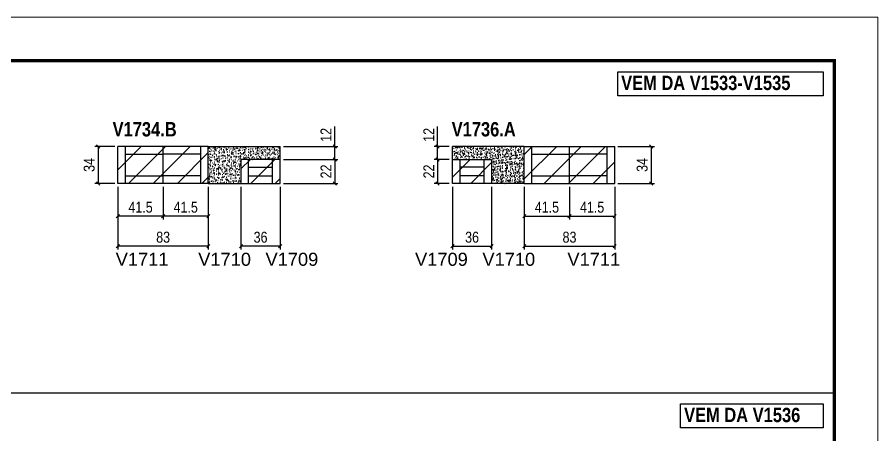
# Model space of a CAD drawing. Extents: x 3309 to 10008, y -2522 to 14608.
# Drawn here: x 4004 to 4794, y 7333 to 7716 of the extents above; entities that cross this region are included whole.
import ezdxf

# ---------------------------------------------------------------- set-up
doc = ezdxf.new("R2010")
doc.units = 0
doc.linetypes.add('DASHED', pattern=[0.75, 0.5, -0.25])
for name, color, linetype in [('5', 5, 'Continuous'), ('COTA', 241, 'Continuous'), ('NOMENCLATURA', 7, 'Continuous'), ('Painéis', 200, 'Continuous'), ('SARR_2.2x7', 40, 'Continuous')]:
    doc.layers.add(name, color=color, linetype=linetype)
for name, color, linetype, lineweight in [('Folhas', 255, 'Continuous', 9), ('Hachura', 251, 'Continuous', 9), ('SARRAFO DE PRESSAO', 251, 'DASHED', 9)]:
    doc.layers.add(name, color=color, linetype=linetype, lineweight=lineweight)
doc.styles.add('COTA TECNICA', font='techl___.ttf', dxfattribs={"height": 10})
doc.styles.get("Standard").update_dxf_attribs({"font": 'arial.ttf'})
doc.styles.add('TECNICA', font='techb___.ttf', dxfattribs={"height": 10})
doc.dimstyles.new('PAINEL', dxfattribs={"dimtxt": 10, "dimasz": 3, "dimexe": 3, "dimexo": 3, "dimgap": 3, "dimtad": 1, "dimdec": 1, "dimzin": 12, "dimdsep": 46, "dimtxsty": 'COTA TECNICA', "dimblk1": 'OBLIQUE', "dimblk2": 'OBLIQUE', "dimsah": 1, "dimcen": 0.9, "dimclrd": 4, "dimclre": 4, "dimclrt": 240, "dimadec": 1, "dimazin": 3, "dimtfac": 1, "dimtdec": 1, "dimtmove": 0, "dimatfit": 3, "dimfxl": 1, "dimtolj": 1, "dimtzin": 12, "dimarcsym": 0})

# ---------------------------------------------------------------- blocks, each defined once
blk = doc.blocks.new('9999999999')
at = {"layer": 'Folhas'}
blk.add_lwpolyline([(98138.98, 34190.21), (99623.98, 34190.21), (99623.98, 35240.21), (98138.98, 35240.21)], close=True, dxfattribs=at)
at = {"layer": 'Folhas', "color": 30, "const_width": 3}
blk.add_lwpolyline([(98213.98, 34230.21), (99583.98, 34230.21), (99583.98, 35200.21), (98213.98, 35200.21)], close=True, dxfattribs=at)
blk = doc.blocks.new('_Oblique')
at = {"color": 0, "linetype": 'ByBlock', "lineweight": -2}
blk.add_line((-0.5, -0.5), (0.5, 0.5), dxfattribs=at)
blk = doc.blocks.new('*D3324')
at = {"layer": 'COTA', "color": 4, "linetype": 'ByBlock', "lineweight": -2, "transparency": 16777216}
for p, q in [((4469.68, 7560.62), (4469.68, 7530.61)), ((4511.18, 7560.62), (4511.18, 7530.61)), ((4469.68, 7533.61), (4511.18, 7533.61))]:
    blk.add_line(p, q, dxfattribs=at)
at = {"layer": 'Defpoints', "color": 0, "linetype": 'ByBlock', "transparency": 16777216}
for p in [(4469.68, 7563.62), (4511.18, 7563.62), (4511.18, 7533.61)]:
    blk.add_point(p, dxfattribs=at)
at = {"layer": 'COTA', "color": 4, "linetype": 'ByBlock', "lineweight": -2, "transparency": 16777216, "xscale": 3, "yscale": 3, "zscale": 3, "rotation": 180}
blk.add_blockref('_Oblique', (4469.68, 7533.61), dxfattribs=at)
at = {"layer": 'COTA', "color": 4, "linetype": 'ByBlock', "lineweight": -2, "transparency": 16777216, "xscale": 3, "yscale": 3, "zscale": 3}
blk.add_blockref('_Oblique', (4511.18, 7533.61), dxfattribs=at)
at = {"layer": 'COTA', "color": 240, "linetype": 'ByBlock', "transparency": 16777216, "insert": (4490.43, 7541.72), "char_height": 10, "attachment_point": 5, "style": 'COTA TECNICA'}
blk.add_mtext('\\A1;41.5', dxfattribs=at)
blk = doc.blocks.new('*D3325')
at = {"layer": 'COTA', "color": 4, "linetype": 'ByBlock', "lineweight": -2, "transparency": 16777216}
for p, q in [((4511.18, 7560.62), (4511.18, 7530.61)), ((4552.68, 7560.62), (4552.68, 7530.61)), ((4511.18, 7533.61), (4552.68, 7533.61))]:
    blk.add_line(p, q, dxfattribs=at)
at = {"layer": 'Defpoints', "color": 0, "linetype": 'ByBlock', "transparency": 16777216}
for p in [(4511.18, 7563.62), (4552.68, 7563.62), (4552.68, 7533.61)]:
    blk.add_point(p, dxfattribs=at)
at = {"layer": 'COTA', "color": 4, "linetype": 'ByBlock', "lineweight": -2, "transparency": 16777216, "xscale": 3, "yscale": 3, "zscale": 3, "rotation": 180}
blk.add_blockref('_Oblique', (4511.18, 7533.61), dxfattribs=at)
at = {"layer": 'COTA', "color": 4, "linetype": 'ByBlock', "lineweight": -2, "transparency": 16777216, "xscale": 3, "yscale": 3, "zscale": 3}
blk.add_blockref('_Oblique', (4552.68, 7533.61), dxfattribs=at)
at = {"layer": 'COTA', "color": 240, "linetype": 'ByBlock', "transparency": 16777216, "insert": (4531.93, 7541.72), "char_height": 10, "attachment_point": 5, "style": 'COTA TECNICA'}
blk.add_mtext('\\A1;41.5', dxfattribs=at)
blk = doc.blocks.new('*D3344')
at = {"layer": 'COTA', "color": 4, "linetype": 'ByBlock', "lineweight": -2, "transparency": 16777216}
for p, q in [((4469.68, 7560.62), (4469.68, 7502.9)), ((4552.68, 7560.62), (4552.68, 7502.9)), ((4469.68, 7505.9), (4552.68, 7505.9))]:
    blk.add_line(p, q, dxfattribs=at)
at = {"layer": 'Defpoints', "color": 0, "linetype": 'ByBlock', "transparency": 16777216}
for p in [(4469.68, 7563.62), (4552.68, 7563.62), (4552.68, 7505.9)]:
    blk.add_point(p, dxfattribs=at)
at = {"layer": 'COTA', "color": 4, "linetype": 'ByBlock', "lineweight": -2, "transparency": 16777216, "xscale": 3, "yscale": 3, "zscale": 3, "rotation": 180}
blk.add_blockref('_Oblique', (4469.68, 7505.9), dxfattribs=at)
at = {"layer": 'COTA', "color": 4, "linetype": 'ByBlock', "lineweight": -2, "transparency": 16777216, "xscale": 3, "yscale": 3, "zscale": 3}
blk.add_blockref('_Oblique', (4552.68, 7505.9), dxfattribs=at)
at = {"layer": 'COTA', "color": 240, "linetype": 'ByBlock', "transparency": 16777216, "insert": (4511.18, 7514.14), "char_height": 10, "attachment_point": 5, "style": 'COTA TECNICA'}
blk.add_mtext('\\A1;83', dxfattribs=at)
blk = doc.blocks.new('*D3345')
at = {"layer": 'COTA', "color": 4, "lineweight": -2, "transparency": 16777216}
for p, q in [((4403.68, 7560.62), (4403.68, 7502.9)), ((4439.68, 7560.62), (4439.68, 7502.9)), ((4403.68, 7505.9), (4439.68, 7505.9))]:
    blk.add_line(p, q, dxfattribs=at)
at = {"layer": 'Defpoints', "color": 0, "transparency": 16777216}
for p in [(4403.68, 7563.62), (4439.68, 7563.62), (4439.68, 7505.9)]:
    blk.add_point(p, dxfattribs=at)
at = {"layer": 'COTA', "color": 4, "lineweight": -2, "transparency": 16777216, "xscale": 3, "yscale": 3, "zscale": 3, "rotation": 180}
blk.add_blockref('_Oblique', (4403.68, 7505.9), dxfattribs=at)
at = {"layer": 'COTA', "color": 4, "lineweight": -2, "transparency": 16777216, "xscale": 3, "yscale": 3, "zscale": 3}
blk.add_blockref('_Oblique', (4439.68, 7505.9), dxfattribs=at)
at = {"layer": 'COTA', "color": 240, "transparency": 16777216, "insert": (4421.68, 7514.12), "char_height": 10, "attachment_point": 5, "style": 'COTA TECNICA'}
blk.add_mtext('\\A1;36', dxfattribs=at)
blk = doc.blocks.new('*D3346')
at = {"layer": 'COTA', "color": 4, "lineweight": -2, "transparency": 16777216}
for p, q in [((4400.68, 7585.62), (4386.99, 7585.62)), ((4389.99, 7585.62), (4389.99, 7563.62)), ((4400.68, 7563.62), (4386.99, 7563.62))]:
    blk.add_line(p, q, dxfattribs=at)
at = {"layer": 'Defpoints', "color": 0, "transparency": 16777216}
for p in [(4403.68, 7585.62), (4389.99, 7563.62), (4403.68, 7563.62)]:
    blk.add_point(p, dxfattribs=at)
at = {"layer": 'COTA', "color": 4, "lineweight": -2, "transparency": 16777216, "xscale": 3, "yscale": 3, "zscale": 3}
for p, rotation in [((4389.99, 7585.62), 90), ((4389.99, 7563.62), 270)]:
    blk.add_blockref('_Oblique', p, dxfattribs=dict(at, rotation=rotation))
at = {"layer": 'COTA', "color": 240, "transparency": 16777216, "insert": (4381.99, 7574.62), "char_height": 10, "attachment_point": 5, "rotation": 90, "style": 'COTA TECNICA'}
blk.add_mtext('\\A1;22', dxfattribs=at)
blk = doc.blocks.new('*D3347')
at = {"layer": 'COTA', "color": 4, "lineweight": -2, "transparency": 16777216}
for p, q in [((4389.99, 7597.62), (4389.99, 7615.93)), ((4400.68, 7597.62), (4386.99, 7597.62)), ((4389.99, 7585.62), (4389.99, 7597.62)), ((4400.68, 7585.62), (4386.99, 7585.62))]:
    blk.add_line(p, q, dxfattribs=at)
at = {"layer": 'Defpoints', "color": 0, "transparency": 16777216}
for p in [(4389.99, 7597.62), (4403.68, 7597.62), (4403.68, 7585.62)]:
    blk.add_point(p, dxfattribs=at)
at = {"layer": 'COTA', "color": 4, "lineweight": -2, "transparency": 16777216, "xscale": 3, "yscale": 3, "zscale": 3}
for p, rotation in [((4389.99, 7597.62), 90), ((4389.99, 7585.62), 270)]:
    blk.add_blockref('_Oblique', p, dxfattribs=dict(at, rotation=rotation))
at = {"layer": 'COTA', "color": 240, "transparency": 16777216, "insert": (4381.93, 7608.28), "char_height": 10, "attachment_point": 5, "rotation": 90, "style": 'COTA TECNICA'}
blk.add_mtext('\\A1;12', dxfattribs=at)
blk = doc.blocks.new('*D3348')
at = {"layer": 'COTA', "color": 4, "lineweight": -2, "transparency": 16777216}
for p, q in [((4555.68, 7597.62), (4589.16, 7597.62)), ((4586.16, 7597.62), (4586.16, 7563.62)), ((4555.68, 7563.62), (4589.16, 7563.62))]:
    blk.add_line(p, q, dxfattribs=at)
at = {"layer": 'Defpoints', "color": 0, "transparency": 16777216}
for p in [(4552.68, 7597.62), (4552.68, 7563.62), (4586.16, 7563.62)]:
    blk.add_point(p, dxfattribs=at)
at = {"layer": 'COTA', "color": 4, "lineweight": -2, "transparency": 16777216, "xscale": 3, "yscale": 3, "zscale": 3}
for p, rotation in [((4586.16, 7597.62), 90), ((4586.16, 7563.62), 270)]:
    blk.add_blockref('_Oblique', p, dxfattribs=dict(at, rotation=rotation))
at = {"layer": 'COTA', "color": 240, "transparency": 16777216, "insert": (4577.94, 7580.62), "char_height": 10, "attachment_point": 5, "rotation": 90, "style": 'COTA TECNICA'}
blk.add_mtext('\\A1;34', dxfattribs=at)
blk = doc.blocks.new('*D3326')
at = {"layer": 'COTA', "color": 4, "linetype": 'ByBlock', "lineweight": -2, "transparency": 16777216}
for p, q in [((4137.9, 7560.62), (4137.9, 7530.61)), ((4179.4, 7560.62), (4179.4, 7530.61)), ((4179.4, 7533.61), (4137.9, 7533.61))]:
    blk.add_line(p, q, dxfattribs=at)
at = {"layer": 'Defpoints', "color": 0, "linetype": 'ByBlock', "transparency": 16777216}
for p in [(4137.9, 7563.62), (4179.4, 7563.62), (4137.9, 7533.61)]:
    blk.add_point(p, dxfattribs=at)
at = {"layer": 'COTA', "color": 4, "linetype": 'ByBlock', "lineweight": -2, "transparency": 16777216, "xscale": 3, "yscale": 3, "zscale": 3, "rotation": 180}
blk.add_blockref('_Oblique', (4137.9, 7533.61), dxfattribs=at)
at = {"layer": 'COTA', "color": 4, "linetype": 'ByBlock', "lineweight": -2, "transparency": 16777216, "xscale": 3, "yscale": 3, "zscale": 3}
blk.add_blockref('_Oblique', (4179.4, 7533.61), dxfattribs=at)
at = {"layer": 'COTA', "color": 240, "linetype": 'ByBlock', "transparency": 16777216, "insert": (4158.65, 7541.72), "char_height": 10, "attachment_point": 5, "style": 'COTA TECNICA'}
blk.add_mtext('\\A1;41.5', dxfattribs=at)
blk = doc.blocks.new('*D3327')
at = {"layer": 'COTA', "color": 4, "linetype": 'ByBlock', "lineweight": -2, "transparency": 16777216}
for p, q in [((4096.4, 7560.62), (4096.4, 7530.61)), ((4137.9, 7560.62), (4137.9, 7530.61)), ((4137.9, 7533.61), (4096.4, 7533.61))]:
    blk.add_line(p, q, dxfattribs=at)
at = {"layer": 'Defpoints', "color": 0, "linetype": 'ByBlock', "transparency": 16777216}
for p in [(4096.4, 7563.62), (4137.9, 7563.62), (4096.4, 7533.61)]:
    blk.add_point(p, dxfattribs=at)
at = {"layer": 'COTA', "color": 4, "linetype": 'ByBlock', "lineweight": -2, "transparency": 16777216, "xscale": 3, "yscale": 3, "zscale": 3, "rotation": 180}
blk.add_blockref('_Oblique', (4096.4, 7533.61), dxfattribs=at)
at = {"layer": 'COTA', "color": 4, "linetype": 'ByBlock', "lineweight": -2, "transparency": 16777216, "xscale": 3, "yscale": 3, "zscale": 3}
blk.add_blockref('_Oblique', (4137.9, 7533.61), dxfattribs=at)
at = {"layer": 'COTA', "color": 240, "linetype": 'ByBlock', "transparency": 16777216, "insert": (4117.15, 7541.72), "char_height": 10, "attachment_point": 5, "style": 'COTA TECNICA'}
blk.add_mtext('\\A1;41.5', dxfattribs=at)
blk = doc.blocks.new('*D3349')
at = {"layer": 'COTA', "color": 4, "linetype": 'ByBlock', "lineweight": -2, "transparency": 16777216}
for p, q in [((4096.4, 7560.62), (4096.4, 7502.9)), ((4179.4, 7560.62), (4179.4, 7502.9)), ((4179.4, 7505.9), (4096.4, 7505.9))]:
    blk.add_line(p, q, dxfattribs=at)
at = {"layer": 'Defpoints', "color": 0, "linetype": 'ByBlock', "transparency": 16777216}
for p in [(4096.4, 7563.62), (4179.4, 7563.62), (4096.4, 7505.9)]:
    blk.add_point(p, dxfattribs=at)
at = {"layer": 'COTA', "color": 4, "linetype": 'ByBlock', "lineweight": -2, "transparency": 16777216, "xscale": 3, "yscale": 3, "zscale": 3, "rotation": 180}
blk.add_blockref('_Oblique', (4096.4, 7505.9), dxfattribs=at)
at = {"layer": 'COTA', "color": 4, "linetype": 'ByBlock', "lineweight": -2, "transparency": 16777216, "xscale": 3, "yscale": 3, "zscale": 3}
blk.add_blockref('_Oblique', (4179.4, 7505.9), dxfattribs=at)
at = {"layer": 'COTA', "color": 240, "linetype": 'ByBlock', "transparency": 16777216, "insert": (4137.9, 7514.14), "char_height": 10, "attachment_point": 5, "style": 'COTA TECNICA'}
blk.add_mtext('\\A1;83', dxfattribs=at)
blk = doc.blocks.new('*D3350')
at = {"layer": 'COTA', "color": 4, "lineweight": -2, "transparency": 16777216}
for p, q in [((4209.4, 7560.62), (4209.4, 7502.9)), ((4245.4, 7560.62), (4245.4, 7502.9)), ((4245.4, 7505.9), (4209.4, 7505.9))]:
    blk.add_line(p, q, dxfattribs=at)
at = {"layer": 'Defpoints', "color": 0, "transparency": 16777216}
for p in [(4209.4, 7563.62), (4245.4, 7563.62), (4209.4, 7505.9)]:
    blk.add_point(p, dxfattribs=at)
at = {"layer": 'COTA', "color": 4, "lineweight": -2, "transparency": 16777216, "xscale": 3, "yscale": 3, "zscale": 3, "rotation": 180}
blk.add_blockref('_Oblique', (4209.4, 7505.9), dxfattribs=at)
at = {"layer": 'COTA', "color": 4, "lineweight": -2, "transparency": 16777216, "xscale": 3, "yscale": 3, "zscale": 3}
blk.add_blockref('_Oblique', (4245.4, 7505.9), dxfattribs=at)
at = {"layer": 'COTA', "color": 240, "transparency": 16777216, "insert": (4227.4, 7514.12), "char_height": 10, "attachment_point": 5, "style": 'COTA TECNICA'}
blk.add_mtext('\\A1;36', dxfattribs=at)
blk = doc.blocks.new('*D3351')
at = {"layer": 'COTA', "color": 4, "lineweight": -2, "transparency": 16777216}
for p, q in [((4248.4, 7585.62), (4298.53, 7585.62)), ((4295.53, 7585.62), (4295.53, 7563.62)), ((4248.4, 7563.62), (4298.53, 7563.62))]:
    blk.add_line(p, q, dxfattribs=at)
at = {"layer": 'Defpoints', "color": 0, "transparency": 16777216}
for p in [(4245.4, 7585.62), (4245.4, 7563.62), (4295.53, 7563.62)]:
    blk.add_point(p, dxfattribs=at)
at = {"layer": 'COTA', "color": 4, "lineweight": -2, "transparency": 16777216, "xscale": 3, "yscale": 3, "zscale": 3}
for p, rotation in [((4295.53, 7585.62), 90), ((4295.53, 7563.62), 270)]:
    blk.add_blockref('_Oblique', p, dxfattribs=dict(at, rotation=rotation))
at = {"layer": 'COTA', "color": 240, "transparency": 16777216, "insert": (4287.53, 7574.62), "char_height": 10, "attachment_point": 5, "rotation": 90, "style": 'COTA TECNICA'}
blk.add_mtext('\\A1;22', dxfattribs=at)
blk = doc.blocks.new('*D3352')
at = {"layer": 'COTA', "color": 4, "lineweight": -2, "transparency": 16777216}
for p, q in [((4295.53, 7597.62), (4295.53, 7615.93)), ((4248.4, 7597.62), (4298.53, 7597.62)), ((4295.53, 7585.62), (4295.53, 7597.62)), ((4248.4, 7585.62), (4298.53, 7585.62))]:
    blk.add_line(p, q, dxfattribs=at)
at = {"layer": 'Defpoints', "color": 0, "transparency": 16777216}
for p in [(4245.4, 7597.62), (4295.53, 7597.62), (4245.4, 7585.62)]:
    blk.add_point(p, dxfattribs=at)
at = {"layer": 'COTA', "color": 4, "lineweight": -2, "transparency": 16777216, "xscale": 3, "yscale": 3, "zscale": 3}
for p, rotation in [((4295.53, 7597.62), 90), ((4295.53, 7585.62), 270)]:
    blk.add_blockref('_Oblique', p, dxfattribs=dict(at, rotation=rotation))
at = {"layer": 'COTA', "color": 240, "transparency": 16777216, "insert": (4287.47, 7608.28), "char_height": 10, "attachment_point": 5, "rotation": 90, "style": 'COTA TECNICA'}
blk.add_mtext('\\A1;12', dxfattribs=at)
blk = doc.blocks.new('*D3353')
at = {"layer": 'COTA', "color": 4, "lineweight": -2, "transparency": 16777216}
for p, q in [((4093.4, 7597.62), (4075.24, 7597.62)), ((4078.24, 7597.62), (4078.24, 7563.62)), ((4093.4, 7563.62), (4075.24, 7563.62))]:
    blk.add_line(p, q, dxfattribs=at)
at = {"layer": 'Defpoints', "color": 0, "transparency": 16777216}
for p in [(4096.4, 7597.62), (4078.24, 7563.62), (4096.4, 7563.62)]:
    blk.add_point(p, dxfattribs=at)
at = {"layer": 'COTA', "color": 4, "lineweight": -2, "transparency": 16777216, "xscale": 3, "yscale": 3, "zscale": 3}
for p, rotation in [((4078.24, 7597.62), 90), ((4078.24, 7563.62), 270)]:
    blk.add_blockref('_Oblique', p, dxfattribs=dict(at, rotation=rotation))
at = {"layer": 'COTA', "color": 240, "transparency": 16777216, "insert": (4070.03, 7580.62), "char_height": 10, "attachment_point": 5, "rotation": 90, "style": 'COTA TECNICA'}
blk.add_mtext('\\A1;34', dxfattribs=at)

msp = doc.modelspace()

# ---------------------------------------------------------------- hatches: boundary and pattern name
at = {"layer": 'COTA'}
h = msp.add_hatch(dxfattribs=at)
h.set_pattern_fill('AR-CONC', color=256, scale=0.03)
h.set_pattern_definition([(50, (-3560.044, -4082.2348), (5.46554, -0.4781726), [0.5715, -6.2865]), (355, (-3560.044, -4082.235), (-1.0573026, 5.7317054), [0.4572, -5.0292175]), (100.451445, (-3559.5887, -4082.2746), (4.4082374, 5.2535326), [0.4857003, -5.3427073]), (46.1842, (-3560.044, -4080.711), (8.1323712, -1.2612698), [0.85725, -9.42975]), (96.63556, (-3559.3665, -4080.816), (7.122124, 7.4227837), [0.7285507, -8.014068]), (351.18415, (-3560.044, -4080.711), (7.122124, 7.4227837), [0.685799, -7.543792]), (21, (-3559.282, -4081.0918), (4.5484317, -3.067956), [0.5715, -6.2865]), (326, (-3559.282, -4081.092), (1.8540609, 5.525639), [0.4572, -5.0292]), (71.451445, (-3558.903, -4081.3474), (6.4024926, 2.457683), [0.4857003, -5.3426981]), (37.5, (-3560.0442, -4082.2348), (0.0926581, 2.53665117), [0, -4.96824, 0, -5.1054, 0, -5.04825]), (7.5, (-3560.0442, -4082.2348), (2.0045899, 3.00541724), [0, -2.91084, 0, -4.85394, 0, -1.92405]), (327.5, (-3561.7434, -4082.2348), (4.06771786, -0.17186232), [0, -1.905, 0, -5.9436, 0, -7.8867]), (317.5, (-3562.5054, -4082.2348), (4.4438754, 0.7627947), [0, -2.4765, 0, -3.94716, 0, -5.6007])])
h.paths.add_polyline_path([(4209.4, 7563.62), (4209.4, 7585.62), (4245.4, 7585.62), (4245.4, 7597.62), (4179.4, 7597.62), (4179.4, 7563.62)])
h = msp.add_hatch(dxfattribs=at)
h.set_pattern_fill('AR-CONC', color=256, scale=0.03)
h.set_pattern_definition([(50, (-3252.7623, -4082.2348), (5.46554, -0.4781726), [0.5715, -6.2865]), (355, (-3252.762, -4082.235), (-1.0573026, 5.7317054), [0.4572, -5.0292175]), (100.451445, (-3252.307, -4082.2746), (4.4082374, 5.2535326), [0.4857003, -5.3427073]), (46.1842, (-3252.762, -4080.711), (8.1323712, -1.26127), [0.85725, -9.42975]), (96.63556, (-3252.0846, -4080.816), (7.122124, 7.4227837), [0.7285507, -8.014068]), (351.18415, (-3252.762, -4080.711), (7.122124, 7.4227837), [0.685799, -7.543792]), (21, (-3252.0003, -4081.0918), (4.5484317, -3.067956), [0.5715, -6.2865]), (326, (-3252, -4081.092), (1.8540609, 5.525639), [0.4572, -5.0292]), (71.451445, (-3251.621, -4081.3474), (6.4024926, 2.457683), [0.4857003, -5.3426981]), (37.5, (-3252.7623, -4082.2348), (0.0926581, 2.53665117), [0, -4.96824, 0, -5.1054, 0, -5.04825]), (7.5, (-3252.7623, -4082.2348), (2.0045899, 3.00541724), [0, -2.91084, 0, -4.85394, 0, -1.92405]), (327.5, (-3254.4615, -4082.2348), (4.06771786, -0.17186232), [0, -1.905, 0, -5.9436, 0, -7.8867]), (317.5, (-3255.2235, -4082.2348), (4.4438754, 0.7627947), [0, -2.4765, 0, -3.94716, 0, -5.6007])])
h.paths.add_polyline_path([(4469.68, 7563.62), (4469.68, 7597.62), (4403.68, 7597.62), (4403.68, 7585.62), (4439.68, 7585.62), (4439.68, 7563.62)])
at = {"layer": 'Hachura', "linetype": 'ByBlock'}
h = msp.add_hatch(dxfattribs=at)
h.set_pattern_fill('ANSI31', color=256, scale=5)
h.paths.add_polyline_path([(3868.3, 7563.62), (3868.3, 7585.62), (3795.3, 7585.62), (3795.3, 7563.62)])
h.paths.add_polyline_path([(3868.3, 7585.62), (3868.3, 7563.62), (3941.3, 7563.62), (3941.3, 7585.62)])
h.paths.add_polyline_path([(4096.4, 7597.62), (4096.4, 7563.62), (4137.9, 7563.62), (4137.9, 7597.62)])
h.paths.add_polyline_path([(4137.9, 7597.62), (4137.9, 7563.62), (4179.4, 7563.62), (4179.4, 7597.62)])
h.paths.add_polyline_path([(4209.4, 7585.62), (4209.4, 7563.62), (4245.4, 7563.62), (4245.4, 7585.62)])
h.paths.add_polyline_path([(4439.68, 7563.62), (4439.68, 7585.62), (4403.68, 7585.62), (4403.68, 7563.62)])
h.paths.add_polyline_path([(4469.68, 7597.62), (4469.68, 7563.62), (4511.18, 7563.62), (4511.18, 7597.62)])
h.paths.add_polyline_path([(4511.18, 7563.62), (4552.68, 7563.62), (4552.68, 7597.62), (4511.18, 7597.62)])

# ---------------------------------------------------------------- linework, layer by layer
at = {"layer": 'COTA'}
for p, q in [((4179.4, 7597.62), (4245.4, 7597.62)), ((4245.4, 7585.62), (4245.4, 7597.62)), ((4469.68, 7597.62), (4403.68, 7597.62)), ((4403.68, 7585.62), (4403.68, 7597.62)), ((4179.4, 7563.62), (4209.4, 7563.62)), ((4469.68, 7563.62), (4439.68, 7563.62)), ((3384.37, 7371.16), (4754.37, 7371.16))]:
    msp.add_line(p, q, dxfattribs=at)
at = {"layer": 'NOMENCLATURA'}
for points in [[(4555.44, 7666.2), (4744.12, 7666.2), (4744.12, 7644.21), (4555.44, 7644.21)], [(4613.26, 7360.95), (4744.12, 7360.95), (4744.12, 7338.96), (4613.26, 7338.96)]]:
    msp.add_lwpolyline(points, close=True, dxfattribs=at)
at = {"layer": 'Painéis', "linetype": 'ByBlock'}
for p, q in [((4179.4, 7597.62), (4096.4, 7597.62)), ((4096.4, 7563.62), (4096.4, 7597.62)), ((4137.9, 7563.62), (4137.9, 7597.62)), ((4179.4, 7563.62), (4179.4, 7597.62)), ((4469.68, 7597.62), (4552.68, 7597.62)), ((4469.68, 7563.62), (4469.68, 7597.62)), ((4511.18, 7563.62), (4511.18, 7597.62)), ((4552.68, 7563.62), (4552.68, 7597.62)), ((4179.4, 7563.62), (4096.4, 7563.62)), ((4469.68, 7563.62), (4552.68, 7563.62))]:
    msp.add_line(p, q, dxfattribs=at)
for points in [[(4209.4, 7563.62), (4245.4, 7563.62), (4245.4, 7585.62), (4209.4, 7585.62)], [(4439.68, 7563.62), (4403.68, 7563.62), (4403.68, 7585.62), (4439.68, 7585.62)]]:
    msp.add_lwpolyline(points, close=True, dxfattribs=at)
at = {"layer": 'SARR_2.2x7', "linetype": 'Continuous'}
for p, q in [((4103.4, 7563.62), (4103.4, 7597.62)), ((4172.4, 7563.62), (4172.4, 7597.62)), ((4476.68, 7563.62), (4476.68, 7597.62)), ((4545.68, 7563.62), (4545.68, 7597.62)), ((4103.4, 7590.62), (4137.9, 7590.62)), ((4172.4, 7590.62), (4137.9, 7590.62)), ((4476.68, 7590.62), (4511.18, 7590.62)), ((4545.68, 7590.62), (4511.18, 7590.62)), ((4216.4, 7563.62), (4216.4, 7585.62)), ((4238.4, 7563.62), (4238.4, 7585.62)), ((4410.68, 7563.62), (4410.68, 7585.62)), ((4432.68, 7563.62), (4432.68, 7585.62)), ((4216.4, 7578.62), (4238.4, 7578.62)), ((4432.68, 7578.62), (4410.68, 7578.62)), ((4103.4, 7570.62), (4137.9, 7570.62)), ((4172.4, 7570.62), (4137.9, 7570.62)), ((4216.4, 7570.62), (4238.4, 7570.62)), ((4432.68, 7570.62), (4410.68, 7570.62)), ((4476.68, 7570.62), (4511.18, 7570.62)), ((4545.68, 7570.62), (4511.18, 7570.62))]:
    msp.add_line(p, q, dxfattribs=at)

# ---------------------------------------------------------------- block references
at = {"layer": 'SARRAFO DE PRESSAO', "color": 6, "linetype": 'ByBlock'}
msp.add_blockref('9999999999', (-94829.61, -27523.8), dxfattribs=at)

# ---------------------------------------------------------------- texts
at = {"layer": '5', "linetype": 'Continuous'}
for s, rotation, p in [('V1711', 0.00004, (4094.34, 7487.89)), ('V1710', 0.00004, (4170.13, 7487.89)), ('V1709', 0.00004, (4231.94, 7487.89)), ('V1709', 359.99996, (4369.32, 7487.89)), ('V1710', 359.99996, (4431.19, 7487.89)), ('V1711', 359.99996, (4509.26, 7487.89))]:
    msp.add_text(s, height=12, rotation=rotation, dxfattribs=at).set_placement(p)
at = {"layer": 'NOMENCLATURA', "style": 'TECNICA'}
for s, p in [('VEM DA V1533-V1535', (4558.64, 7649.46)), ('V1734.B', (4091.5, 7606.81)), ('V1736.A', (4402.96, 7606.81)), ('VEM DA V1536', (4616.46, 7344.2))]:
    msp.add_text(s, height=13.2, dxfattribs=at).set_placement(p)

# ---------------------------------------------------------------- dimensions: what is measured, and where the dimension line sits
at = {"layer": 'COTA'}
for base, p1, p2, angle, picture, middle in [((4295.53, 7597.62), (4245.4, 7585.62), (4245.4, 7597.62), 90, '*D3352', (4287.47, 7608.28)), ((4389.99, 7597.62), (4403.68, 7585.62), (4403.68, 7597.62), 90, '*D3347', (4381.93, 7608.28)), ((4078.24, 7563.62), (4096.4, 7597.62), (4096.4, 7563.62), 90, '*D3353', (4070.03, 7580.62)), ((4586.16, 7563.62), (4552.68, 7597.62), (4552.68, 7563.62), 90, '*D3348', (4577.94, 7580.62)), ((4295.53, 7563.62), (4245.4, 7585.62), (4245.4, 7563.62), 90, '*D3351', (4287.53, 7574.62)), ((4389.99, 7563.62), (4403.68, 7585.62), (4403.68, 7563.62), 90, '*D3346', (4381.99, 7574.62)), ((4439.68, 7505.9), (4403.68, 7563.62), (4439.68, 7563.62), 180, '*D3345', (4421.68, 7514.12))]:
    dim = msp.add_linear_dim(base=base, p1=p1, p2=p2, angle=angle, dimstyle='PAINEL', dxfattribs=at)
    dim.commit()
    dim.dimension.update_dxf_attribs({"geometry": picture, "text_midpoint": middle})
at = {"layer": 'COTA', "linetype": 'ByBlock'}
dim = msp.add_linear_dim(base=(4096.4, 7533.61), p1=(4137.9, 7563.62), p2=(4096.4, 7563.62), angle=180, dimstyle='PAINEL', override={"dimtmove": 1}, dxfattribs=at)
dim.commit()
dim.dimension.update_dxf_attribs({"geometry": '*D3327', "text_midpoint": (4117.15, 7541.72)})
for base, p2, picture, middle in [((4096.4, 7505.9), (4096.4, 7563.62), '*D3349', (4137.9, 7514.14)), ((4137.9, 7533.61), (4137.9, 7563.62), '*D3326', (4158.65, 7541.72))]:
    dim = msp.add_linear_dim(base=base, p1=(4179.4, 7563.62), p2=p2, angle=180, dimstyle='PAINEL', dxfattribs=at)
    dim.commit()
    dim.dimension.update_dxf_attribs({"geometry": picture, "text_midpoint": middle})
at = {"layer": 'COTA'}
dim = msp.add_linear_dim(base=(4209.4, 7505.9), p1=(4245.4, 7563.62), p2=(4209.4, 7563.62), dimstyle='PAINEL', dxfattribs=at)
dim.commit()
dim.dimension.update_dxf_attribs({"geometry": '*D3350', "text_midpoint": (4227.4, 7514.12)})
at = {"layer": 'COTA', "linetype": 'ByBlock'}
for base, p2, picture, middle in [((4511.18, 7533.61), (4511.18, 7563.62), '*D3324', (4490.43, 7541.72)), ((4552.68, 7505.9), (4552.68, 7563.62), '*D3344', (4511.18, 7514.14))]:
    dim = msp.add_linear_dim(base=base, p1=(4469.68, 7563.62), p2=p2, dimstyle='PAINEL', dxfattribs=at)
    dim.commit()
    dim.dimension.update_dxf_attribs({"geometry": picture, "text_midpoint": middle})
dim = msp.add_linear_dim(base=(4552.68, 7533.61), p1=(4511.18, 7563.62), p2=(4552.68, 7563.62), dimstyle='PAINEL', override={"dimtmove": 1}, dxfattribs=at)
dim.commit()
dim.dimension.update_dxf_attribs({"geometry": '*D3325', "text_midpoint": (4531.93, 7541.72)})

doc.saveas('drawing.dxf')
